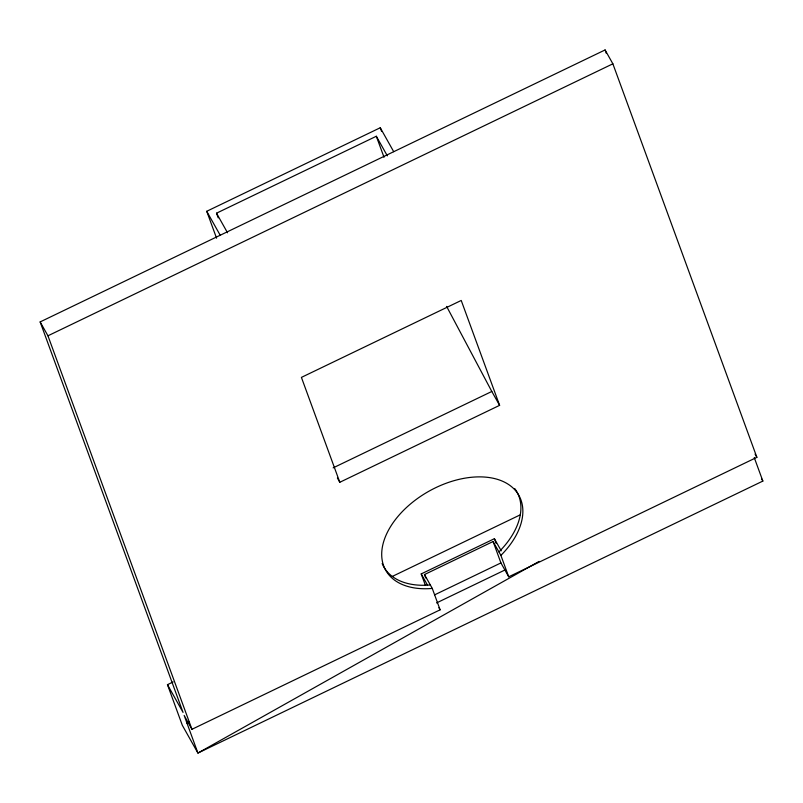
<?xml version="1.0" encoding="UTF-8"?>
<svg xmlns="http://www.w3.org/2000/svg" width="803" height="803" viewBox="0 0 803 803"><rect width="100%" height="100%" fill="white"/><g stroke="black" fill="none" stroke-linecap="round" stroke-linejoin="round"><path stroke-width="1.2" d="M539.114 561.397L197.919 753.053L182.331 725.31L167.466 684.678L173.117 681.958M216.579 238.2L206.732 211.289L380.261 127.747L393.701 151.677M218.225 217.864L216.519 213.186L376.326 136.259L387.347 155.862M167.466 684.678L183.054 712.422L40.15 321.923L605.081 49.947L612.87 63.818L756.878 457.329L508.721 576.805L500.921 562.923L493.092 541.523L424.476 574.557L425.71 577.939M424.476 574.557L432.275 588.428L440.104 609.828L191.947 729.305L47.949 335.795L612.87 63.818M333.135 467.868L491.807 391.473L499.607 405.344L339.799 482.282L337.401 478.016M392.366 576.403L519.912 515.004M425.419 585.417L421.214 573.924L494.407 538.693L501.223 550.828M434.564 594.882L500.921 562.923M186.848 723.132L189.106 722.038M436.551 602.923L505.468 569.739M754.248 457.569L762.85 481.077L197.919 753.053L184.158 715.433L191.947 729.305M755.081 454.127L756.878 457.329M761.656 478.949L762.85 481.077M493.092 541.523L500.891 555.395L508.721 576.805M421.214 573.924L427.467 585.046M438.91 607.7L440.104 609.828M216.519 213.186L227.54 232.8M206.732 211.289L220.183 235.209M40.15 321.923L47.949 335.795M446.619 306.405L491.807 391.473M605.081 49.947L606.365 53.48M499.607 405.344L461.223 300.463L301.416 377.39L339.799 482.282M380.261 127.747L381.545 131.26M376.326 136.259L384.025 157.288M494.407 538.693L496.083 543.29M432.275 588.428A76.385 47.698 -29.3 0 1 389.094 529.097A76.385 47.698 -29.3 0 1 494.216 478.488A76.385 47.698 -29.3 0 1 500.891 555.395M514.773 488.625A76.385 47.698 -29.3 0 1 498.934 551.922M430.328 584.955A76.385 47.698 -29.3 0 1 382.158 563.535"/></g></svg>
